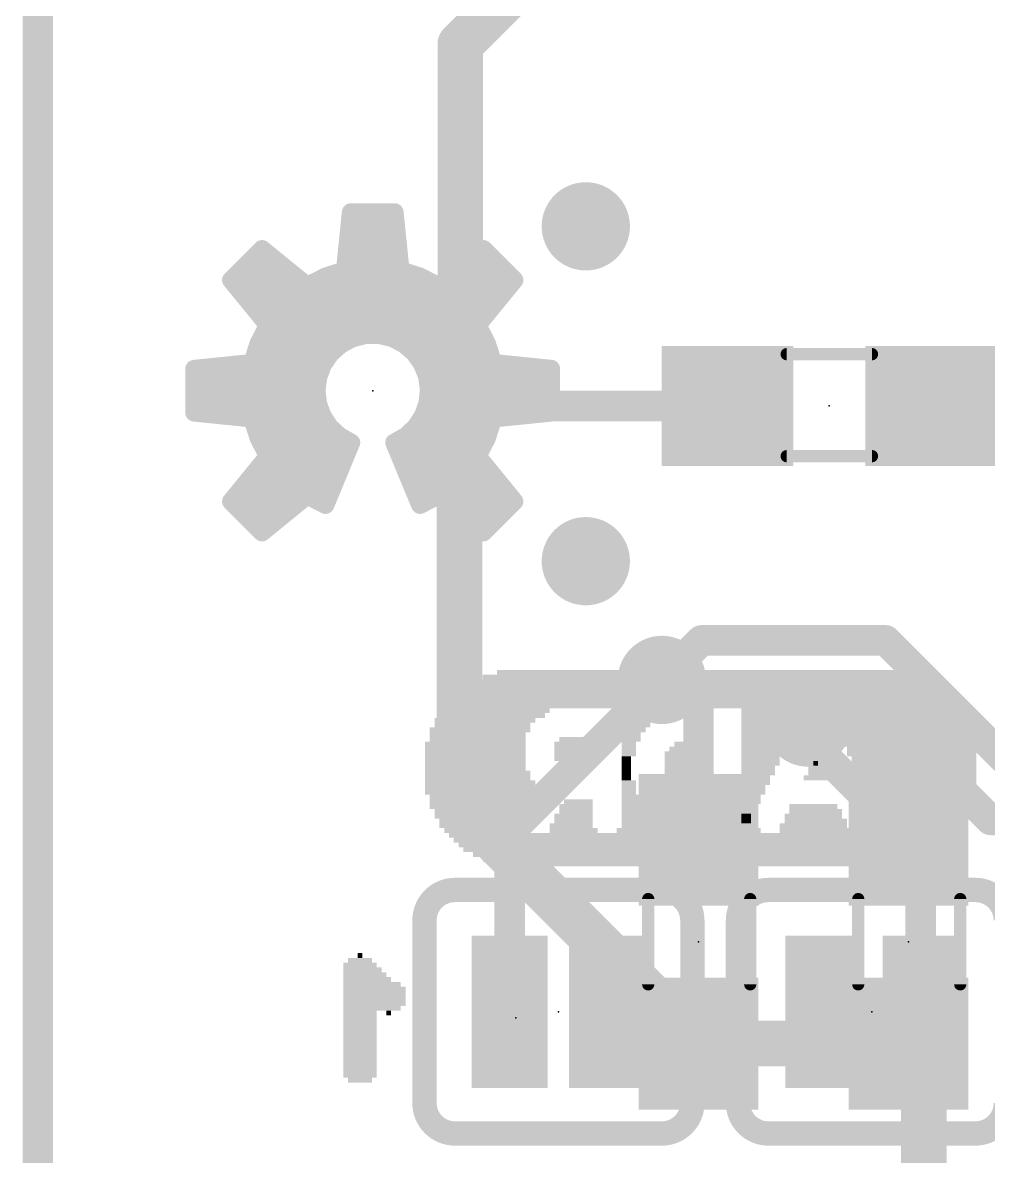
# Model space of a CAD drawing. Extents: x -27.9 to 58.7, y -19.6 to 25.5.
# Drawn here: x -0.13 to 7.93, y 5.93 to 15.39 of the extents above; entities that cross this region are included whole.
import ezdxf

# ---------------------------------------------------------------- set-up
doc = ezdxf.new("R2010")
doc.units = 0
for name, color, linetype in [('1', 12, 'CONTINUOUS'), ('16', 53, 'CONTINUOUS'), ('18', 110, 'CONTINUOUS'), ('20', 53, 'CONTINUOUS'), ('21', 41, 'CONTINUOUS'), ('22', 40, 'CONTINUOUS'), ('23', 53, 'CONTINUOUS'), ('24', 53, 'CONTINUOUS'), ('51', 53, 'CONTINUOUS')]:
    doc.layers.add(name, color=color, linetype=linetype)

# ---------------------------------------------------------------- blocks, each defined once
blk = doc.blocks.new('RECT')
blk.add_solid([(-0.5, -0.5), (0.5, -0.5), (-0.5, 0.5), (0.5, 0.5)])
blk = doc.blocks.new('ROUNDV')
at = {"const_width": 0.5}
blk.add_lwpolyline([(0, -0.25, 1), (0, 0.25, 1), (0, -0.25)], format="xyb", dxfattribs=at)

msp = doc.modelspace()

# ---------------------------------------------------------------- linework, layer by layer
at = {"layer": '1'}
for points, const_width in [([(0, 0), (0, 25.4)], 0.254), ([(4.572, 16.256), (3.525, 15.209)], 0.381), ([(3.525, 15.209), (3.525, 13.2)], 0.381), ([(3.517, 12.192), (3.517, 13.208)], 0.381), ([(3.525, 13.2), (3.517, 13.208)], 0.381), ([(3.517, 8.8664), (3.517, 12.192)], 0.381), ([(5.754, 12.192), (3.517, 12.192)], 0.254), ([(7.454, 12.192), (8.4074, 12.192)], 0.254), ([(5.2578, 9.906), (5.207, 9.906)], 0.254), ([(5.5118, 9.652), (5.2578, 9.906)], 0.254), ([(5.5118, 8.5716), (5.5118, 9.652)], 0.254), ([(6.4262, 9.5504), (6.4262, 9.4098)], 0.254), ([(7.2644, 8.5716), (6.4262, 9.4098)], 0.254), ([(5.5118, 6.8716), (3.517, 8.8664)], 0.381), ([(7.2644, 6.8716), (5.5118, 6.8716)], 0.381), ([(7.3914, 6.7446), (7.2644, 6.8716)], 0.381), ([(7.3914, 6.7446), (7.3914, 5.08)], 0.381)]:
    msp.add_lwpolyline(points, dxfattribs=dict(at, const_width=const_width))
for points, const_width in [([(3.4576, 15.2764, 1), (3.5924, 15.1416)], 0.1905), ([(3.6203, 15.209, 1), (3.4298, 15.209)], 0.1905), ([(3.5844, 13.2754, 1), (3.4496, 13.1406)], 0.1905), ([(3.6123, 13.208, 1), (3.4218, 13.208)], 0.1905), ([(3.4576, 13.1326, 1), (3.5924, 13.2674)], 0.1905), ([(3.4298, 13.2, 1), (3.6203, 13.2)], 0.1905), ([(3.6123, 12.192, 1), (3.4218, 12.192)], 0.1905), ([(3.517, 12.2555, 1), (3.517, 12.1285)], 0.127), ([(5.754, 12.1285, 1), (5.754, 12.2555)], 0.127), ([(7.454, 12.2555, 1), (7.454, 12.1285)], 0.127), ([(3.4218, 12.192, 1), (3.6123, 12.192)], 0.1905), ([(5.207, 9.9695, 1), (5.207, 9.8425)], 0.127), ([(5.3027, 9.9509, 1), (5.2129, 9.8611)], 0.127), ([(5.2578, 9.8425, 1), (5.2578, 9.9695)], 0.127), ([(5.5753, 9.652, 1), (5.4483, 9.652)], 0.127), ([(5.4669, 9.6071, 1), (5.5567, 9.6969)], 0.127), ([(6.4897, 9.5504, 1), (6.3627, 9.5504)], 0.127), ([(6.4711, 9.4547, 1), (6.3813, 9.3649)], 0.127), ([(6.3627, 9.4098, 1), (6.4897, 9.4098)], 0.127), ([(3.5844, 8.9338, 1), (3.4496, 8.799)], 0.1905), ([(3.4218, 8.8664, 1), (3.6123, 8.8664)], 0.1905), ([(5.4483, 8.5716, 1), (5.5753, 8.5716)], 0.127), ([(7.2195, 8.5267, 1), (7.3093, 8.6165)], 0.127), ([(5.5118, 6.9668, 1), (5.5118, 6.7763)], 0.1905), ([(5.4444, 6.8042, 1), (5.5792, 6.939)], 0.1905), ([(7.3318, 6.939, 1), (7.197, 6.8042)], 0.1905), ([(7.2644, 6.7763, 1), (7.2644, 6.9668)], 0.1905), ([(7.4867, 6.7446, 1), (7.2961, 6.7446)], 0.1905), ([(7.324, 6.6772, 1), (7.4588, 6.812)], 0.1905)]:
    msp.add_lwpolyline(points, format="xyb", dxfattribs=dict(at, const_width=const_width))
at = {"layer": '16', "const_width": 0.254}
for points in [[(0, 0), (0, 25.4)], [(5.5372, 10.2362), (5.207, 9.906)], [(7.0739, 10.2362), (5.5372, 10.2362)], [(8.1407, 9.1694), (7.0739, 10.2362)], [(5.207, 9.906), (3.937, 8.636)], [(6.4262, 9.5504), (7.1374, 9.5504)], [(7.1374, 9.5504), (7.5819, 9.1059)], [(7.366, 8.89), (7.5819, 9.1059)], [(7.5819, 9.1059), (7.9502, 8.7376)], [(7.366, 7.1374), (7.366, 8.89)], [(7.9502, 8.7376), (13.5128, 8.7376)], [(3.937, 8.636), (3.937, 7.1374)]]:
    msp.add_lwpolyline(points, dxfattribs=at)
at = {"layer": '16', "const_width": 0.127}
for points in [[(5.5372, 10.2997, 1), (5.5372, 10.1727)], [(5.5821, 10.1913, 1), (5.4923, 10.2811)], [(7.1188, 10.2811, 1), (7.029, 10.1913)], [(7.0739, 10.1727, 1), (7.0739, 10.2997)], [(5.2519, 9.8611, 1), (5.1621, 9.9509)], [(5.1621, 9.9509, 1), (5.2519, 9.8611)], [(6.4262, 9.6139, 1), (6.4262, 9.4869)], [(7.1823, 9.5953, 1), (7.0925, 9.5055)], [(7.1374, 9.4869, 1), (7.1374, 9.6139)], [(7.6268, 9.1508, 1), (7.537, 9.061)], [(7.6268, 9.061, 1), (7.537, 9.1508)], [(7.537, 9.061, 1), (7.6268, 9.1508)], [(7.4295, 8.89, 1), (7.3025, 8.89)], [(7.3211, 8.9349, 1), (7.4109, 8.8451)], [(7.9502, 8.8011, 1), (7.9502, 8.6741)], [(7.9053, 8.6927, 1), (7.9951, 8.7825)], [(4.0005, 8.636, 1), (3.8735, 8.636)], [(3.8921, 8.6809, 1), (3.9819, 8.5911)], [(3.8735, 7.1374, 1), (4.0005, 7.1374)], [(7.3025, 7.1374, 1), (7.4295, 7.1374)]]:
    msp.add_lwpolyline(points, format="xyb", dxfattribs=at)
at = {"layer": '20', "const_width": 0.2032}
msp.add_lwpolyline([(0, 25.4), (0, 0)], dxfattribs=at)
at = {"layer": '21', "const_width": 0.15}
for points in [[(2.6112, 13.8078), (2.562, 13.3239)], [(2.6104, 13.8), (2.9776, 13.8)], [(2.9768, 13.8078), (2.6112, 13.8078)], [(3.026, 13.3239), (2.9768, 13.8078)], [(2.5952, 13.65), (2.9928, 13.65)], [(1.8705, 13.501), (1.612, 13.2425)], [(1.8695, 13.5), (1.8717, 13.5)], [(2.2475, 13.1936), (1.8705, 13.501)], [(2.5799, 13.5), (3.0081, 13.5)], [(3.7175, 13.501), (3.3405, 13.1936)], [(3.7163, 13.5), (3.7185, 13.5)], [(3.976, 13.2425), (3.7175, 13.501)], [(1.7195, 13.35), (2.0557, 13.35)], [(2.3993, 13.2718), (2.2475, 13.1936)], [(2.562, 13.3239), (2.3993, 13.2718)], [(2.5647, 13.35), (3.0233, 13.35)], [(3.1887, 13.2718), (3.026, 13.3239)], [(3.3405, 13.1936), (3.1887, 13.2718)], [(3.5323, 13.35), (3.8685, 13.35)], [(1.612, 13.2425), (1.9194, 12.8655)], [(1.6467, 13.2), (2.2397, 13.2)], [(2.2599, 13.2), (3.3281, 13.2)], [(3.3484, 13.2), (3.9413, 13.2)], [(3.6686, 12.8655), (3.976, 13.2425)], [(1.769, 13.05), (3.819, 13.05)], [(1.8913, 12.9), (3.6967, 12.9)], [(1.9194, 12.8655), (1.8412, 12.7137)], [(3.7468, 12.7137), (3.6686, 12.8655)], [(1.8412, 12.7137), (1.7891, 12.551)], [(1.8599, 12.75), (2.6133, 12.75)], [(2.4416, 12.628), (2.5251, 12.7029)], [(2.5251, 12.7029), (2.6241, 12.7558)], [(2.6241, 12.7558), (2.7328, 12.7836)], [(2.7328, 12.7836), (2.845, 12.7848)], [(2.845, 12.7848), (2.9542, 12.7594)], [(2.9542, 12.7594), (3.0543, 12.7086)], [(2.9727, 12.75), (3.7281, 12.75)], [(3.0543, 12.7086), (3.1395, 12.6356)], [(3.7989, 12.551), (3.7468, 12.7137)], [(2.3782, 12.5354), (2.4416, 12.628)], [(3.1395, 12.6356), (3.2048, 12.5444)], [(1.7891, 12.551), (1.3052, 12.5018)], [(1.8048, 12.6), (2.4224, 12.6)], [(2.3387, 12.4304), (2.3782, 12.5354)], [(3.165, 12.6), (3.7832, 12.6)], [(3.2048, 12.5444), (3.2467, 12.4403)], [(4.2828, 12.5018), (3.7989, 12.551)], [(1.3052, 12.5018), (1.3052, 12.1362)], [(1.3052, 12.45), (2.346, 12.45)], [(2.3252, 12.319), (2.3387, 12.4304)], [(3.2427, 12.45), (4.2828, 12.45)], [(3.2467, 12.4403), (3.2625, 12.3292)], [(4.2828, 12.1362), (4.2828, 12.5018)], [(2.3381, 12.2096), (2.3252, 12.319)], [(3.2625, 12.3292), (3.2515, 12.2175)], [(1.3052, 12.3), (2.3275, 12.3)], [(3.2597, 12.3), (4.2828, 12.3)], [(1.3052, 12.15), (2.3601, 12.15)], [(1.3052, 12.1362), (1.7891, 12.087)], [(2.3763, 12.1062), (2.3381, 12.2096)], [(3.2515, 12.2175), (3.2143, 12.1117)], [(3.2278, 12.15), (4.2828, 12.15)], [(3.7989, 12.087), (4.2828, 12.1362)], [(1.7891, 12.087), (1.8412, 11.9243)], [(2.4375, 12.0145), (2.3763, 12.1062)], [(3.2143, 12.1117), (3.153, 12.0177)], [(3.7468, 11.9243), (3.7989, 12.087)], [(1.817, 12), (2.4532, 12)], [(2.5184, 11.9397), (2.4375, 12.0145)], [(2.6146, 11.8859), (2.5184, 11.9397)], [(3.0712, 11.941), (2.9734, 11.8859)], [(3.153, 12.0177), (3.0712, 11.941)], [(3.1342, 12), (3.771, 12)], [(1.8412, 11.9243), (1.9194, 11.7725)], [(1.8795, 11.85), (2.5997, 11.85)], [(2.3993, 11.3662), (2.6146, 11.8859)], [(2.9734, 11.8859), (3.1887, 11.3662)], [(2.9883, 11.85), (3.7085, 11.85)], [(3.6686, 11.7725), (3.7468, 11.9243)], [(1.9194, 11.7725), (1.612, 11.3955)], [(3.976, 11.3955), (3.6686, 11.7725)], [(1.8603, 11.7), (2.5376, 11.7)], [(3.0504, 11.7), (3.7277, 11.7)], [(1.738, 11.55), (2.4754, 11.55)], [(3.1126, 11.55), (3.85, 11.55)], [(1.612, 11.3955), (1.8705, 11.137)], [(1.6157, 11.4), (2.193, 11.4)], [(1.8705, 11.137), (2.2475, 11.4444)], [(2.2475, 11.4444), (2.3993, 11.3662)], [(2.3337, 11.4), (2.4133, 11.4)], [(3.1747, 11.4), (3.2543, 11.4)], [(3.1887, 11.3662), (3.3405, 11.4444)], [(3.3405, 11.4444), (3.7175, 11.137)], [(3.395, 11.4), (3.9723, 11.4)], [(3.7175, 11.137), (3.976, 11.3955)], [(1.7575, 11.25), (2.0091, 11.25)], [(3.5789, 11.25), (3.8305, 11.25)]]:
    msp.add_lwpolyline(points, dxfattribs=at)
at = {"layer": '21', "const_width": 0.075}
for points in [[(2.6104, 13.8375, 1), (2.6104, 13.7625)], [(2.6112, 13.8453, 1), (2.6112, 13.7703)], [(2.6485, 13.804, 1), (2.5739, 13.8116)], [(3.0141, 13.8116, 1), (2.9395, 13.804)], [(2.9768, 13.7703, 1), (2.9768, 13.8453)], [(2.9776, 13.7625, 1), (2.9776, 13.8375)], [(2.5952, 13.6875, 1), (2.5952, 13.6125)], [(2.9928, 13.6125, 1), (2.9928, 13.6875)], [(1.8695, 13.5375, 1), (1.8695, 13.4625)], [(1.8942, 13.5301, 1), (1.8468, 13.4719)], [(1.897, 13.4745, 1), (1.844, 13.5275)], [(1.8717, 13.4625, 1), (1.8717, 13.5375)], [(2.5799, 13.5375, 1), (2.5799, 13.4625)], [(3.0081, 13.4625, 1), (3.0081, 13.5375)], [(3.7163, 13.5375, 1), (3.7163, 13.4625)], [(3.744, 13.5275, 1), (3.691, 13.4745)], [(3.7412, 13.4719, 1), (3.6938, 13.5301)], [(3.7185, 13.4625, 1), (3.7185, 13.5375)], [(1.7195, 13.3875, 1), (1.7195, 13.3125)], [(2.0557, 13.3125, 1), (2.0557, 13.3875)], [(2.3879, 13.3075, 1), (2.4108, 13.2361)], [(2.4165, 13.2385, 1), (2.3822, 13.3052)], [(2.5247, 13.3277, 1), (2.5993, 13.3201)], [(2.5647, 13.3875, 1), (2.5647, 13.3125)], [(2.5734, 13.2882, 1), (2.5506, 13.3596)], [(3.0374, 13.3596, 1), (3.0146, 13.2882)], [(2.9887, 13.3201, 1), (3.0633, 13.3277)], [(3.0233, 13.3125, 1), (3.0233, 13.3875)], [(3.2058, 13.3052, 1), (3.1715, 13.2385)], [(3.1772, 13.2361, 1), (3.2001, 13.3075)], [(3.5323, 13.3875, 1), (3.5323, 13.3125)], [(3.8685, 13.3125, 1), (3.8685, 13.3875)], [(1.6411, 13.2662, 1), (1.5829, 13.2188)], [(1.5855, 13.269, 1), (1.6385, 13.216)], [(1.6467, 13.2375, 1), (1.6467, 13.1625)], [(2.2303, 13.2269, 1), (2.2647, 13.1603)], [(2.2599, 13.2375, 1), (2.2599, 13.1625)], [(2.2238, 13.1645, 1), (2.2712, 13.2227)], [(2.2397, 13.1625, 1), (2.2397, 13.2375)], [(3.3168, 13.2227, 1), (3.3642, 13.1645)], [(3.3484, 13.2375, 1), (3.3484, 13.1625)], [(3.3233, 13.1603, 1), (3.3577, 13.2269)], [(3.3281, 13.1625, 1), (3.3281, 13.2375)], [(3.9413, 13.1625, 1), (3.9413, 13.2375)], [(4.0051, 13.2188, 1), (3.9469, 13.2662)], [(3.9495, 13.216, 1), (4.0025, 13.269)], [(1.769, 13.0875, 1), (1.769, 13.0125)], [(3.819, 13.0125, 1), (3.819, 13.0875)], [(1.8913, 12.9375, 1), (1.8913, 12.8625)], [(3.6967, 12.8625, 1), (3.6967, 12.9375)], [(1.9527, 12.8483, 1), (1.8861, 12.8827)], [(1.8903, 12.8418, 1), (1.9485, 12.8892)], [(3.7019, 12.8827, 1), (3.6353, 12.8483)], [(3.6395, 12.8892, 1), (3.6977, 12.8418)], [(1.8769, 12.7022, 1), (1.8055, 12.7251)], [(1.8599, 12.7875, 1), (1.8599, 12.7125)], [(2.5074, 12.736, 1), (2.5428, 12.6698)], [(2.5501, 12.675, 1), (2.5001, 12.7308)], [(2.6148, 12.7921, 1), (2.6334, 12.7194)], [(2.6418, 12.7227, 1), (2.6064, 12.7888)], [(2.6133, 12.7125, 1), (2.6133, 12.7875)], [(2.7324, 12.8211, 1), (2.7332, 12.7461)], [(2.7421, 12.7473, 1), (2.7235, 12.8199)], [(2.8535, 12.8214, 1), (2.8365, 12.7483)], [(2.8454, 12.7473, 1), (2.8446, 12.8223)], [(2.9712, 12.7928, 1), (2.9373, 12.7259)], [(2.9727, 12.7875, 1), (2.9727, 12.7125)], [(2.9457, 12.7228, 1), (2.9628, 12.7959)], [(3.0787, 12.7371, 1), (3.0299, 12.6802)], [(3.0374, 12.6752, 1), (3.0713, 12.7421)], [(3.7825, 12.7251, 1), (3.7111, 12.7022)], [(3.7281, 12.7125, 1), (3.7281, 12.7875)], [(1.8078, 12.7308, 1), (1.8745, 12.6965)], [(2.4165, 12.6559, 1), (2.4666, 12.6001)], [(2.4725, 12.6068, 1), (2.4106, 12.6492)], [(3.17, 12.6574, 1), (3.109, 12.6137)], [(3.1151, 12.6071, 1), (3.1639, 12.664)], [(3.7135, 12.6965, 1), (3.7802, 12.7308)], [(1.7534, 12.5624, 1), (1.8248, 12.5396)], [(1.8048, 12.6375, 1), (1.8048, 12.5625)], [(1.7929, 12.5137, 1), (1.7853, 12.5883)], [(2.3472, 12.5566, 1), (2.4091, 12.5142)], [(2.4133, 12.5222, 1), (2.3431, 12.5486)], [(2.4224, 12.5625, 1), (2.4224, 12.6375)], [(3.165, 12.6375, 1), (3.165, 12.5625)], [(3.2396, 12.5584, 1), (3.1701, 12.5304)], [(3.1744, 12.5225, 1), (3.2353, 12.5662)], [(3.8027, 12.5883, 1), (3.7951, 12.5137)], [(3.7632, 12.5396, 1), (3.8346, 12.5624)], [(3.7832, 12.5625, 1), (3.7832, 12.6375)], [(1.3427, 12.5018, 1), (1.2677, 12.5018)], [(1.3014, 12.5391, 1), (1.309, 12.4645)], [(1.3052, 12.4875, 1), (1.3052, 12.4125)], [(2.3759, 12.4259, 1), (2.3014, 12.4349)], [(2.346, 12.4125, 1), (2.346, 12.4875)], [(3.2427, 12.4875, 1), (3.2427, 12.4125)], [(3.2838, 12.4456, 1), (3.2095, 12.435)], [(3.2119, 12.4263, 1), (3.2815, 12.4542)], [(4.3203, 12.5018, 1), (4.2453, 12.5018)], [(4.279, 12.4645, 1), (4.2866, 12.5391)], [(4.2828, 12.4125, 1), (4.2828, 12.4875)], [(2.3624, 12.3234, 1), (2.288, 12.3146)], [(2.3036, 12.4436, 1), (2.3737, 12.4172)], [(3.2999, 12.3255, 1), (3.2252, 12.3328)], [(1.3052, 12.3375, 1), (1.3052, 12.2625)], [(2.288, 12.3235, 1), (2.3624, 12.3145)], [(2.3275, 12.2625, 1), (2.3275, 12.3375)], [(3.2597, 12.3375, 1), (3.2597, 12.2625)], [(3.2254, 12.3239, 1), (3.2997, 12.3345)], [(4.2828, 12.2625, 1), (4.2828, 12.3375)], [(1.3052, 12.1875, 1), (1.3052, 12.1125)], [(1.309, 12.1735, 1), (1.3014, 12.0989)], [(2.3733, 12.2225, 1), (2.303, 12.1966)], [(2.3009, 12.2052, 1), (2.3754, 12.214)], [(2.3601, 12.1125, 1), (2.3601, 12.1875)], [(3.2278, 12.1875, 1), (3.2278, 12.1125)], [(3.2142, 12.2212, 1), (3.2889, 12.2138)], [(3.2869, 12.2051, 1), (3.2162, 12.23)], [(4.2866, 12.0989, 1), (4.279, 12.1735)], [(4.2828, 12.1125, 1), (4.2828, 12.1875)], [(1.2677, 12.1362, 1), (1.3427, 12.1362)], [(1.8248, 12.0984, 1), (1.7534, 12.0756)], [(1.7853, 12.0497, 1), (1.7929, 12.1243)], [(2.4075, 12.127, 1), (2.3451, 12.0853)], [(2.3411, 12.0932, 1), (2.4115, 12.1191)], [(3.179, 12.1241, 1), (3.2497, 12.0992)], [(3.2458, 12.0912, 1), (3.1829, 12.1321)], [(3.7951, 12.1243, 1), (3.8027, 12.0497)], [(3.8346, 12.0756, 1), (3.7632, 12.0984)], [(4.2453, 12.1362, 1), (4.3203, 12.1362)], [(1.817, 12.0375, 1), (1.817, 11.9625)], [(2.463, 12.0421, 1), (2.4121, 11.987)], [(2.4063, 11.9937, 1), (2.4687, 12.0354)], [(2.4532, 11.9625, 1), (2.4532, 12.0375)], [(2.5368, 11.9725, 1), (2.5001, 11.907)], [(3.0896, 11.9083, 1), (3.0528, 11.9736)], [(3.1342, 12.0375, 1), (3.1342, 11.9625)], [(3.1216, 12.0382, 1), (3.1845, 11.9972)], [(3.1787, 11.9903, 1), (3.1274, 12.045)], [(3.771, 11.9625, 1), (3.771, 12.0375)], [(1.8745, 11.9415, 1), (1.8078, 11.9072)], [(1.8055, 11.9129, 1), (1.8769, 11.9358)], [(1.8795, 11.8875, 1), (1.8795, 11.8125)], [(2.493, 11.9122, 1), (2.5439, 11.9673)], [(2.6492, 11.8715, 1), (2.58, 11.9003)], [(2.5963, 11.8532, 1), (2.6329, 11.9186)], [(2.5997, 11.8125, 1), (2.5997, 11.8875)], [(3.008, 11.9003, 1), (2.9388, 11.8715)], [(2.955, 11.9186, 1), (2.9918, 11.8532)], [(2.9883, 11.8875, 1), (2.9883, 11.8125)], [(3.0455, 11.9683, 1), (3.0968, 11.9136)], [(3.7085, 11.8125, 1), (3.7085, 11.8875)], [(3.7111, 11.9358, 1), (3.7825, 11.9129)], [(3.7802, 11.9072, 1), (3.7135, 11.9415)], [(1.8861, 11.7553, 1), (1.9527, 11.7897)], [(1.9485, 11.7488, 1), (1.8903, 11.7962)], [(3.6977, 11.7962, 1), (3.6395, 11.7488)], [(3.6353, 11.7897, 1), (3.7019, 11.7553)], [(1.8603, 11.7375, 1), (1.8603, 11.6625)], [(2.5376, 11.6625, 1), (2.5376, 11.7375)], [(3.0504, 11.7375, 1), (3.0504, 11.6625)], [(3.7277, 11.6625, 1), (3.7277, 11.7375)], [(1.738, 11.5875, 1), (1.738, 11.5125)], [(2.4754, 11.5125, 1), (2.4754, 11.5875)], [(3.1126, 11.5875, 1), (3.1126, 11.5125)], [(3.85, 11.5125, 1), (3.85, 11.5875)], [(1.6385, 11.422, 1), (1.5855, 11.369)], [(1.5829, 11.4192, 1), (1.6411, 11.3718)], [(1.6157, 11.4375, 1), (1.6157, 11.3625)], [(2.193, 11.3625, 1), (2.193, 11.4375)], [(2.2647, 11.4777, 1), (2.2303, 11.4111)], [(2.2712, 11.4153, 1), (2.2238, 11.4735)], [(2.3337, 11.4375, 1), (2.3337, 11.3625)], [(2.4133, 11.3625, 1), (2.4133, 11.4375)], [(3.1747, 11.4375, 1), (3.1747, 11.3625)], [(3.2543, 11.3625, 1), (3.2543, 11.4375)], [(3.3642, 11.4735, 1), (3.3168, 11.4153)], [(3.3577, 11.4111, 1), (3.3233, 11.4777)], [(3.395, 11.4375, 1), (3.395, 11.3625)], [(3.9469, 11.3718, 1), (4.0051, 11.4192)], [(4.0025, 11.369, 1), (3.9495, 11.422)], [(3.9723, 11.3625, 1), (3.9723, 11.4375)], [(2.3647, 11.3806, 1), (2.4339, 11.3518)], [(2.3821, 11.3329, 1), (2.4165, 11.3995)], [(3.1715, 11.3995, 1), (3.2059, 11.3329)], [(3.1541, 11.3518, 1), (3.2233, 11.3806)], [(1.7575, 11.2875, 1), (1.7575, 11.2125)], [(2.0091, 11.2125, 1), (2.0091, 11.2875)], [(3.5789, 11.2875, 1), (3.5789, 11.2125)], [(3.8305, 11.2125, 1), (3.8305, 11.2875)], [(1.8468, 11.1661, 1), (1.8942, 11.1079)], [(1.844, 11.1105, 1), (1.897, 11.1635)], [(3.691, 11.1635, 1), (3.744, 11.1105)], [(3.6938, 11.1079, 1), (3.7412, 11.1661)]]:
    msp.add_lwpolyline(points, format="xyb", dxfattribs=at)
at = {"layer": '22'}
for points, const_width in [([(3.4798, 8.1534, 0.4142), (3.2258, 7.8994)], 0.2032), ([(3.4798, 8.2042, 1), (3.4798, 8.1026)], 0.1016), ([(3.4798, 8.1026, 1), (3.4798, 8.2042)], 0.1016), ([(5.461, 7.8994, 0.4142), (5.207, 8.1534)], 0.2032), ([(5.207, 8.2042, 1), (5.207, 8.1026)], 0.1016), ([(5.207, 8.1026, 1), (5.207, 8.2042)], 0.1016), ([(6.096, 8.1534, 0.4142), (5.842, 7.8994)], 0.2032), ([(6.096, 8.2042, 1), (6.096, 8.1026)], 0.1016), ([(6.096, 8.1026, 1), (6.096, 8.2042)], 0.1016), ([(8.0772, 7.8994, 0.4142), (7.8232, 8.1534)], 0.2032), ([(7.8232, 8.2042, 1), (7.8232, 8.1026)], 0.1016), ([(7.8232, 8.1026, 1), (7.8232, 8.2042)], 0.1016), ([(3.2766, 7.8994, 1), (3.175, 7.8994)], 0.1016), ([(3.175, 7.8994, 1), (3.2766, 7.8994)], 0.1016), ([(5.5118, 7.8994, 1), (5.4102, 7.8994)], 0.1016), ([(5.4102, 7.8994, 1), (5.5118, 7.8994)], 0.1016), ([(5.8928, 7.8994, 1), (5.7912, 7.8994)], 0.1016), ([(5.7912, 7.8994, 1), (5.8928, 7.8994)], 0.1016), ([(3.2258, 6.3754, 0.4142), (3.4798, 6.1214)], 0.2032), ([(3.2766, 6.3754, 1), (3.175, 6.3754)], 0.1016), ([(5.207, 6.1214, 0.4142), (5.461, 6.3754)], 0.2032), ([(5.5118, 6.3754, 1), (5.4102, 6.3754)], 0.1016), ([(5.842, 6.3754, 0.4142), (6.096, 6.1214)], 0.2032), ([(5.8928, 6.3754, 1), (5.7912, 6.3754)], 0.1016), ([(7.8232, 6.1214, 0.4142), (8.0772, 6.3754)], 0.2032), ([(3.175, 6.3754, 1), (3.2766, 6.3754)], 0.1016), ([(5.4102, 6.3754, 1), (5.5118, 6.3754)], 0.1016), ([(5.7912, 6.3754, 1), (5.8928, 6.3754)], 0.1016), ([(3.4798, 6.1722, 1), (3.4798, 6.0706)], 0.1016), ([(3.4798, 6.0706, 1), (3.4798, 6.1722)], 0.1016), ([(5.207, 6.1722, 1), (5.207, 6.0706)], 0.1016), ([(5.207, 6.0706, 1), (5.207, 6.1722)], 0.1016), ([(6.096, 6.1722, 1), (6.096, 6.0706)], 0.1016), ([(6.096, 6.0706, 1), (6.096, 6.1722)], 0.1016), ([(7.8232, 6.1722, 1), (7.8232, 6.0706)], 0.1016), ([(7.8232, 6.0706, 1), (7.8232, 6.1722)], 0.1016)]:
    msp.add_lwpolyline(points, format="xyb", dxfattribs=dict(at, const_width=const_width))
at = {"layer": '22', "const_width": 0.2032}
for points in [[(5.207, 8.1534), (3.4798, 8.1534)], [(7.8232, 8.1534), (6.096, 8.1534)], [(3.2258, 7.8994), (3.2258, 6.3754)], [(5.461, 7.8994), (5.461, 6.3754)], [(5.842, 6.3754), (5.842, 7.8994)], [(3.4798, 6.1214), (5.207, 6.1214)], [(6.096, 6.1214), (7.8232, 6.1214)]]:
    msp.add_lwpolyline(points, dxfattribs=at)
at = {"layer": '23'}
for p in [(2.794, 12.319), (6.604, 12.192), (5.5118, 7.7216), (7.2644, 7.7216)]:
    msp.add_point(p, dxfattribs=at)
at = {"layer": '24'}
for p in [(4.3434, 7.1374), (6.9596, 7.1374), (3.9878, 7.0866)]:
    msp.add_point(p, dxfattribs=at)
at = {"layer": '51', "const_width": 0.1016}
for points in [[(6.248, 12.624), (6.96, 12.624)], [(6.248, 11.773), (6.96, 11.773)], [(5.0928, 8.0776), (5.0928, 7.3656)], [(5.9438, 8.0776), (5.9438, 7.3656)], [(6.8454, 8.0776), (6.8454, 7.3656)], [(7.6964, 8.0776), (7.6964, 7.3656)]]:
    msp.add_lwpolyline(points, dxfattribs=at)
at = {"layer": '51', "const_width": 0.0508}
for points in [[(6.248, 12.6494, 1), (6.248, 12.5986)], [(6.96, 12.5986, 1), (6.96, 12.6494)], [(6.248, 11.7984, 1), (6.248, 11.7476)], [(6.96, 11.7476, 1), (6.96, 11.7984)], [(5.1182, 8.0776, 1), (5.0674, 8.0776)], [(5.9692, 8.0776, 1), (5.9184, 8.0776)], [(6.8708, 8.0776, 1), (6.82, 8.0776)], [(7.7218, 8.0776, 1), (7.671, 8.0776)], [(5.0674, 7.3656, 1), (5.1182, 7.3656)], [(5.9184, 7.3656, 1), (5.9692, 7.3656)], [(6.82, 7.3656, 1), (6.8708, 7.3656)], [(7.671, 7.3656, 1), (7.7218, 7.3656)]]:
    msp.add_lwpolyline(points, format="xyb", dxfattribs=at)

# ---------------------------------------------------------------- block references
at = {"layer": '1', "xscale": 1.1}
for p in [(5.754, 12.192), (7.454, 12.192)]:
    msp.add_blockref('RECT', p, dxfattribs=at)
at = {"layer": '1', "xscale": 1.1, "rotation": 270}
for p in [(5.5118, 8.5716), (7.2644, 8.5716), (5.5118, 6.8716), (7.2644, 6.8716)]:
    msp.add_blockref('RECT', p, dxfattribs=at)
at = {"layer": '16', "xscale": 0.635, "yscale": 1.27}
for p in [(3.937, 7.1374), (4.7498, 7.1374)]:
    msp.add_blockref('RECT', p, dxfattribs=at)
at = {"layer": '16', "xscale": 0.635, "yscale": 1.27, "rotation": 180}
for p in [(6.5532, 7.1374), (7.366, 7.1374)]:
    msp.add_blockref('RECT', p, dxfattribs=at)
at = {"layer": '18', "xscale": 0.7366, "yscale": 0.7366}
for p in [(4.572, 13.6906), (4.572, 13.6906), (4.572, 10.8966), (4.572, 10.8966), (5.207, 9.906), (5.207, 9.906), (6.4262, 9.5504), (6.4262, 9.5504)]:
    msp.add_blockref('ROUNDV', p, dxfattribs=at)
at = {"layer": '22', "yscale": 0.04, "rotation": 180}
for p, xscale in [((5.5302, 9.9294), 3.64), ((5.5302, 9.9694), 3.4), ((5.5302, 9.8494), 3.96), ((5.5302, 9.8894), 3.8), ((5.5302, 9.7294), 4.2), ((5.5302, 9.7694), 4.12), ((5.5302, 9.8094), 4.04), ((3.8102, 9.6494), 0.92), ((5.5302, 9.6894), 4.28), ((5.0902, 9.6494), 0.44), ((6.1302, 9.6494), 0.52), ((7.1502, 9.6494), 1.12), ((3.7302, 9.5694), 0.84), ((3.7902, 9.6094), 0.88), ((5.0502, 9.6094), 0.36), ((5.0102, 9.5694), 0.28), ((6.1302, 9.6094), 0.52), ((6.1102, 9.5694), 0.48), ((7.1502, 9.6094), 1.12), ((7.1902, 9.5694), 1.12), ((3.6902, 9.4894), 0.84), ((3.6702, 9.4494), 0.8), ((3.7102, 9.5294), 0.8), ((4.9902, 9.5294), 0.24), ((4.9702, 9.4894), 0.2), ((4.9502, 9.4494), 0.16), ((6.1102, 9.5294), 0.48), ((6.0902, 9.4894), 0.44), ((6.0902, 9.4494), 0.44), ((7.1902, 9.5294), 1.12), ((7.2302, 9.4894), 1.12), ((7.2302, 9.4494), 1.12), ((3.6502, 9.3694), 0.84), ((3.6702, 9.4094), 0.8), ((4.4702, 9.3694), 0.32), ((4.4902, 9.4094), 0.28), ((4.9502, 9.4094), 0.16), ((4.9302, 9.3694), 0.12), ((5.4702, 9.3694), 0.32), ((5.5102, 9.4094), 0.24), ((6.0702, 9.4094), 0.4), ((6.0702, 9.3694), 0.4), ((7.2502, 9.4094), 1.08), ((7.2702, 9.3694), 1.12), ((3.6502, 9.3294), 0.84), ((3.6502, 9.2894), 0.84), ((4.4702, 9.3294), 0.32), ((4.4702, 9.2894), 0.32), ((4.9302, 9.3294), 0.12), ((4.9302, 9.2894), 0.12), ((5.4302, 9.2894), 0.4), ((5.4502, 9.3294), 0.36), ((6.0502, 9.3294), 0.36), ((6.0502, 9.2894), 0.36), ((7.2902, 9.3294), 1.08), ((7.2902, 9.2894), 1.08), ((3.6502, 9.2494), 0.84), ((3.6502, 9.2094), 0.84), ((3.6502, 9.1694), 0.84), ((4.4702, 9.2494), 0.32), ((4.4902, 9.2094), 0.28), ((4.9102, 9.2494), 0.08), ((4.9102, 9.2094), 0.08), ((4.9102, 9.1694), 0.08), ((5.4302, 9.2494), 0.4), ((5.4302, 9.2094), 0.4), ((5.4302, 9.1694), 0.4), ((6.0302, 9.2494), 0.32), ((6.0302, 9.2094), 0.32), ((6.0102, 9.1694), 0.28), ((6.4902, 9.1694), 0.12), ((6.4902, 9.2094), 0.04), ((7.3102, 9.2494), 1.04), ((7.3102, 9.2094), 1.04), ((3.6702, 9.1294), 0.88), ((3.6702, 9.0894), 0.88), ((4.9102, 9.1294), 0.08), ((4.9102, 9.0894), 0.08), ((5.4302, 9.1294), 0.4), ((5.4302, 9.0894), 0.4), ((6.0102, 9.1294), 0.28), ((5.9902, 9.0894), 0.24), ((6.4902, 9.0894), 0.2), ((6.4902, 9.1294), 0.12), ((7.3502, 9.0894), 0.96), ((3.6902, 9.0494), 0.92), ((3.6902, 9.0094), 0.92), ((3.6902, 8.9694), 0.92), ((4.9302, 9.0494), 0.12), ((4.9302, 9.0094), 0.12), ((4.9302, 8.9694), 0.12), ((5.4302, 9.0494), 0.4), ((5.4502, 9.0094), 0.36), ((5.4502, 8.9694), 0.36), ((5.9902, 9.0494), 0.24), ((5.9702, 9.0094), 0.2), ((5.9702, 8.9694), 0.2), ((7.3502, 9.0494), 0.96), ((7.3502, 9.0094), 0.96), ((7.3702, 8.9694), 0.92), ((3.6902, 8.9294), 0.84), ((3.6902, 8.8894), 0.84), ((4.5102, 8.8894), 0.24), ((4.9502, 8.9294), 0.16), ((4.9502, 8.8894), 0.16), ((5.4902, 8.9294), 0.28), ((5.5302, 8.8894), 0.2), ((5.9502, 8.9294), 0.16), ((5.9502, 8.8894), 0.16), ((7.3502, 8.9294), 0.88), ((7.3702, 8.8894), 0.84), ((3.6702, 8.8494), 0.8), ((3.6902, 8.8094), 0.76), ((4.4902, 8.8494), 0.28), ((4.4902, 8.8094), 0.28), ((4.9702, 8.8494), 0.2), ((4.9902, 8.8094), 0.24), ((5.9302, 8.8494), 0.12), ((5.9302, 8.8094), 0.12), ((6.4702, 8.8494), 0.4), ((6.4902, 8.8094), 0.44), ((7.3702, 8.8494), 0.84), ((7.3702, 8.8094), 0.76), ((3.6902, 8.7694), 0.76), ((3.6902, 8.7294), 0.68), ((3.7102, 8.6894), 0.72), ((4.4502, 8.6894), 0.36), ((4.4702, 8.7694), 0.32), ((4.4702, 8.7294), 0.32), ((5.0102, 8.7694), 0.28), ((5.0302, 8.7294), 0.32), ((5.0502, 8.6894), 0.36), ((5.9102, 8.7694), 0.08), ((5.9102, 8.7294), 0.08), ((5.9302, 8.6894), 0.12), ((6.4702, 8.6894), 0.56), ((6.4702, 8.7694), 0.48), ((6.4902, 8.7294), 0.52), ((7.3702, 8.7694), 0.76), ((7.3502, 8.6894), 0.72), ((7.3702, 8.7294), 0.68), ((3.7502, 8.6494), 0.72), ((5.5302, 8.6094), 4.2), ((4.4702, 8.6494), 0.4), ((5.0902, 8.6494), 0.52), ((5.9302, 8.6494), 0.2), ((6.4902, 8.6494), 0.6), ((7.3102, 8.6494), 0.72), ((5.5302, 8.5694), 4.12), ((5.5302, 8.5294), 4.04), ((5.5302, 8.4894), 3.96), ((5.5302, 8.4494), 3.8), ((5.5302, 8.4094), 3.64), ((5.5302, 8.3694), 3.4), ((2.6878, 7.5666), 0.2), ((2.6878, 7.6066), 0.04), ((2.6878, 7.5266), 0.28), ((2.7078, 7.4866), 0.32), ((2.7278, 7.4466), 0.36), ((2.7478, 7.4066), 0.4), ((2.7878, 7.3666), 0.48), ((2.8078, 7.3266), 0.52), ((2.8078, 7.2866), 0.52), ((2.8078, 7.2466), 0.52), ((2.8078, 7.2066), 0.52), ((2.7878, 7.1666), 0.48), ((2.6878, 7.1266), 0.28), ((2.6878, 7.0866), 0.28), ((2.9278, 7.1266), 0.04), ((2.6878, 7.0466), 0.28), ((2.6878, 7.0066), 0.28), ((2.6878, 6.9666), 0.28), ((2.6878, 6.9266), 0.28), ((2.6878, 6.8866), 0.28), ((2.6878, 6.8466), 0.28), ((2.6878, 6.8066), 0.28), ((2.6878, 6.7666), 0.28), ((2.6878, 6.7266), 0.28), ((2.6878, 6.6866), 0.28), ((2.6878, 6.6466), 0.28), ((2.6878, 6.6066), 0.28), ((2.6878, 6.5666), 0.2)]:
    msp.add_blockref('RECT', p, dxfattribs=dict(at, xscale=xscale))
for p in [(7.3302, 9.1694), (7.3302, 9.1294)]:
    msp.add_blockref('RECT', p, dxfattribs=at)
at = {"layer": '51', "xscale": 0.5001, "yscale": 0.95}
for p in [(6.0159, 12.1971), (7.1843, 12.1971)]:
    msp.add_blockref('RECT', p, dxfattribs=at)
at = {"layer": '51', "xscale": 0.5001, "yscale": 0.95, "rotation": 270}
for p in [(5.5169, 8.3098), (7.2695, 8.3098), (5.5169, 7.1414), (7.2695, 7.1414)]:
    msp.add_blockref('RECT', p, dxfattribs=at)

doc.saveas('drawing.dxf')
